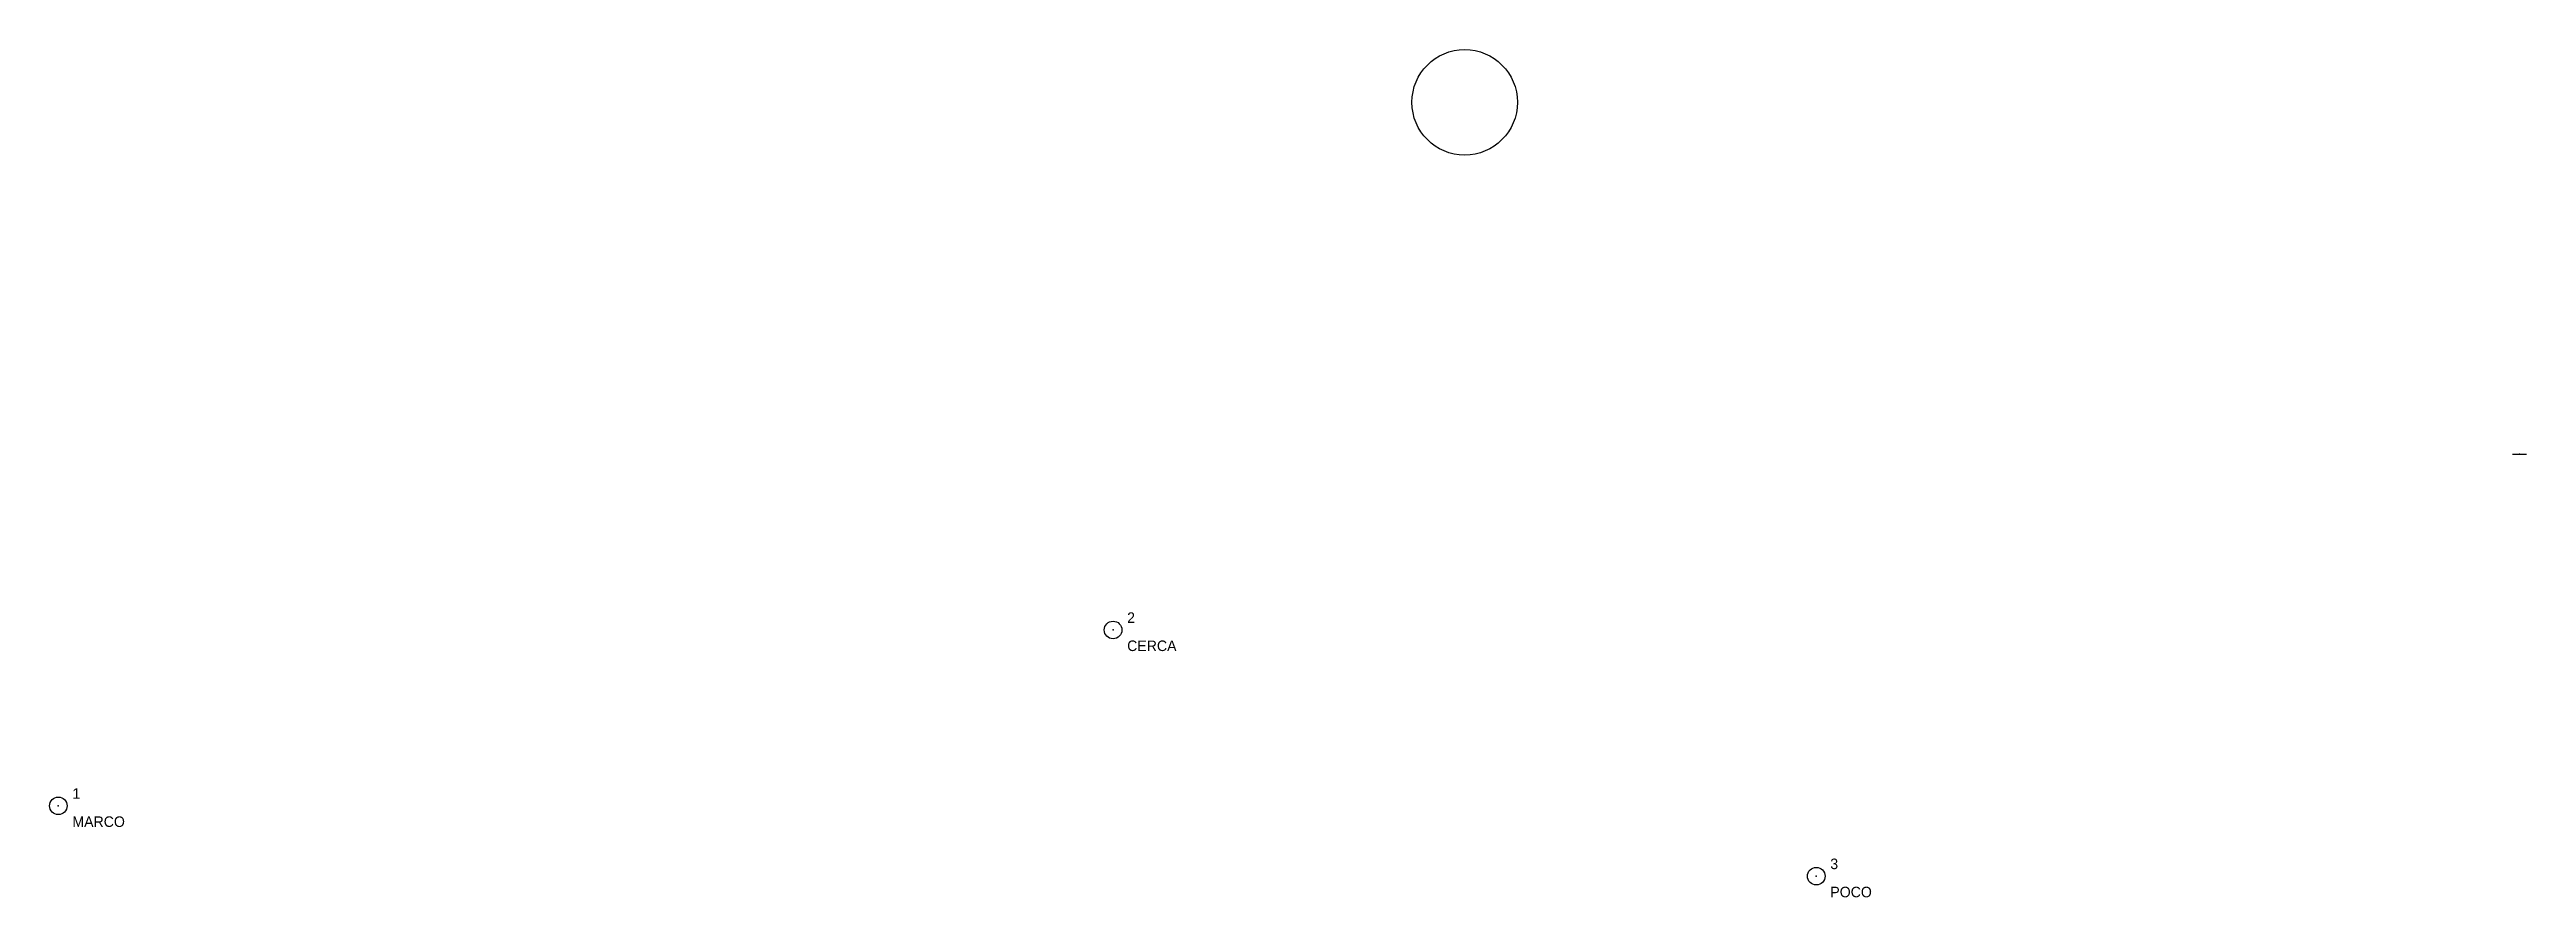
# Model space of a CAD drawing. Header units: metres. Extents: x 99.8 to 170.2, y 197.4 to 221.5.
import ezdxf

# ---------------------------------------------------------------- set-up
doc = ezdxf.new("R2010")
doc.units = ezdxf.units.M
doc.layers.add('PONTOS', color=1, linetype='Continuous')
doc.layers.add('VEGETACAO', color=3, linetype='Continuous')

# ---------------------------------------------------------------- blocks, each defined once
blk = doc.blocks.new('PONTO')
blk.add_circle((0, 0), 0.25)
blk.add_point((0, 0))
at = {"flags": 1}
blk.add_attdef('COTA', (0.4, -0.2), '', height=0.3, dxfattribs=at)
for tag, p in [('PT', (0.4, 0.2)), ('DESC', (0.4, -0.6))]:
    blk.add_attdef(tag, p, '', height=0.3)
blk = doc.blocks.new('PT_COTADO')
blk.add_line((-0.2, 0), (0.2, 0))
blk.add_point((0, 0))
blk = doc.blocks.new('ARVORE')
blk.add_circle((0, 0), 1.5)

msp = doc.modelspace()

# ---------------------------------------------------------------- block references
at = {"layer": 'PONTOS'}
msp.add_blockref('PT_COTADO', (170, 210, 615.2), dxfattribs=at)
for p, values in [((130, 205, 613.1), {'PT': '2', 'DESC': 'CERCA'}), ((100, 200, 612.35), {'PT': '1', 'DESC': 'MARCO'}), ((150, 198, 611.8), {'PT': '3', 'DESC': 'POCO'})]:
    msp.add_blockref('PONTO', p, dxfattribs=at).add_auto_attribs(values)
at = {"layer": 'VEGETACAO'}
msp.add_blockref('ARVORE', (140, 220), dxfattribs=at)

doc.saveas('drawing.dxf')
